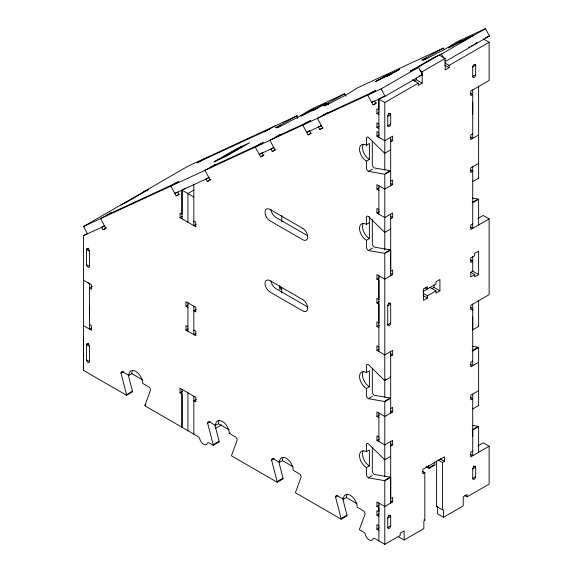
<?xml version="1.0" encoding="UTF-8"?>
<svg xmlns="http://www.w3.org/2000/svg" width="573" height="573" viewBox="0 0 573 573"><rect width="100%" height="100%" fill="white"/><g stroke="black" fill="none" stroke-linecap="round" stroke-linejoin="round"><path stroke-width="0.86" d="M128.273 375.064L132.427 391.18A2.786 1.604 60 0 1 132.513 391.882L126.604 395.291L83.572 370.445L83.572 235.646L86.53 233.942M89.481 315.451L89.481 306.362M182.013 389.389L182.013 427.279L182.013 393.938L180.044 392.799L180.044 388.25L195.794 397.347L195.794 401.895L193.824 400.756L196.217 399.374M378.882 128.574L376.912 127.442L376.912 122.894L378.882 124.033M378.882 351.5L378.882 275.72M378.882 137.291L378.882 99.108L383.444 96.472M470.512 93.198L472.725 94.481L470.755 95.612L470.755 91.071L489.134 80.456L489.134 42.273L449.103 65.386L449.103 67.664L445.164 69.935L445.164 58.453L422.194 71.718L422.194 83.192L418.254 85.47L418.254 83.192L384.791 102.517L384.791 169.809M390.693 496.641L390.693 477.402L384.791 480.811L384.791 544.35L374.728 538.541A2.786 1.604 60 0 0 372.873 538.985A5.565 3.216 60 0 1 369.162 539.873A5.565 3.216 60 0 1 365.452 534.702A2.786 1.604 60 0 0 363.597 532.116L359.443 529.717A2.793 1.612 60 0 1 359.522 529.115L365.073 514.024A2.786 1.604 60 0 0 363.461 510.858L357.194 507.198A9.748 5.623 60 0 0 350.304 495.265A9.748 5.623 60 0 0 343.413 499.248L337.504 495.831A2.786 1.604 60 0 0 335.542 496.97L341.085 518.465A2.779 1.604 60 0 1 341.164 519.167L347.073 515.757A2.779 1.604 60 0 0 346.987 515.055L342.539 497.801M390.693 275.72L390.693 250.072L384.791 253.481L384.791 397.139M472.725 436.454L472.725 430.044L478.634 426.634L478.634 452.283M478.634 300.732L478.634 326.381L472.725 329.79L472.725 316.962M472.725 310.552L472.725 304.141M472.725 114.156L472.725 102.044M372.321 141.073L372.321 164.537A2.786 1.604 60 0 0 374.291 167.946L390.134 170.69A2.779 1.604 60 0 1 390.693 170.919L384.791 174.328A2.779 1.604 60 0 0 384.225 174.099L368.382 171.356A2.786 1.604 60 0 1 366.412 167.946L366.412 161.128A9.748 5.623 60 0 1 359.522 149.195A9.748 5.623 60 0 1 366.412 145.213L366.448 138A2.786 1.604 60 0 1 368.382 137.255L384.225 152.805A2.801 1.612 60 0 0 384.791 153.227L390.693 149.818M384.791 253.481A2.786 1.604 60 0 0 384.225 253.252L368.382 250.508A2.786 1.604 60 0 1 366.412 247.099L366.412 240.28A9.748 5.623 60 0 1 359.522 228.341A9.748 5.623 60 0 1 366.412 224.365L366.448 217.153A2.786 1.604 60 0 1 368.382 216.408L384.225 231.958A2.786 1.604 60 0 0 384.791 232.38L390.693 228.971M372.321 368.396L372.321 391.868A2.786 1.604 60 0 0 374.291 395.277L390.134 398.02A2.779 1.604 60 0 1 390.693 398.249L384.791 401.659A2.779 1.604 60 0 0 384.225 401.429L368.382 398.686A2.786 1.604 60 0 1 366.412 395.277L366.412 388.458A9.748 5.623 60 0 1 359.522 376.525A9.748 5.623 60 0 1 366.412 372.543L366.448 365.33A2.786 1.604 60 0 1 368.382 364.586L384.225 380.135A2.793 1.612 60 0 0 384.791 380.558L390.693 377.149A2.793 1.612 60 0 1 390.134 376.726M384.791 480.811A2.779 1.604 60 0 0 384.225 480.582L368.382 477.839A2.786 1.604 60 0 1 366.412 474.43L366.412 467.611A9.748 5.623 60 0 1 359.522 455.671A9.748 5.623 60 0 1 366.412 451.696L366.448 444.483A2.786 1.604 60 0 1 368.382 443.738L384.225 459.288A2.793 1.612 60 0 0 384.791 459.711L390.693 456.301M214.932 425.094L219.087 441.21A2.779 1.604 60 0 1 219.173 441.912L213.263 445.321L209.109 442.922A2.786 1.604 60 0 0 207.254 443.366A5.565 3.216 60 0 1 203.544 444.254A5.565 3.216 60 0 1 199.834 439.083A2.786 1.604 60 0 0 197.979 436.497L144.883 405.842A2.786 1.604 60 0 1 144.969 405.24L150.513 390.149A2.786 1.604 60 0 0 148.901 386.983L142.634 383.33A9.748 5.623 60 0 0 135.744 371.39A9.748 5.623 60 0 0 128.853 375.372L122.951 371.963A2.786 1.604 60 0 0 120.982 373.095L126.526 394.589A2.786 1.604 60 0 1 126.604 395.291M87.526 233.82L83.572 226.471L187.915 166.227L297.086 115.753L297.745 116.978M204.984 158.334L197.112 162.882L202.004 160.39M109.472 213.815L111.441 212.676L100.64 218.578L105.912 228.376L102.99 229.73L101.672 227.28L104.766 225.497M173.827 184.062L178.726 181.569L170.847 186.118L176.119 195.916L179.041 194.562L177.723 192.113M266.359 130.637L264.389 131.776L275.19 125.874M219.416 159.33L242.386 146.072M213.815 165.568L215.785 164.437L204.984 170.331L210.255 180.137L207.326 181.483L206.008 179.034L209.102 177.25M102.99 229.73L106.499 227.703M305.882 113.576L300.983 116.061L313.753 109.028L311.784 110.166M314.656 109.515L312.693 110.653L325.457 103.613L320.565 106.105M258.251 145.026L263.15 142.534L255.272 147.082L260.543 156.88L263.473 155.527L262.155 153.077M176.95 192.227L174.801 193.466L208.937 177.687M185.523 188.102L182.013 190.136L182.013 214.295L180.044 213.163L180.044 217.711L195.794 226.801L195.794 222.252L193.824 221.121M278.736 135.557L280.706 134.419L269.904 140.321L275.176 150.119L272.247 151.473L270.929 149.023L273.744 147.397M176.119 195.916L179.213 194.132M380.214 79.203L375.315 81.695L388.086 74.662L386.116 75.794M88.743 248.202L86.53 249.477L86.53 264.633A2.091 1.203 60 0 0 88.006 267.19A2.091 1.203 60 0 0 89.481 266.338L89.481 251.182A2.091 1.203 60 0 0 88.006 248.625A2.091 1.203 60 0 0 86.53 249.477L89.481 251.182M305.781 123.052L310.673 120.559L302.802 125.107L308.073 134.906L310.996 133.552L309.678 131.102M388.988 75.149L387.019 76.281L399.789 69.247L394.897 71.74M207.326 181.483L210.843 179.456M326.266 113.583L328.229 112.444L317.428 118.346L322.699 128.144L319.777 129.498L318.459 127.048L320.844 125.666M194.003 190.028L187.915 193.545L187.915 222.252M262.09 152.776L259.225 154.431L273.858 147.669M370.702 93.034L375.594 90.548L367.723 95.089L372.987 104.895L375.917 103.541L374.599 101.092M453.365 45.382L448.466 47.874L461.236 40.833L459.267 41.972M260.543 156.88L264.06 154.853M462.139 41.328L460.176 42.459L472.94 35.426L468.048 37.911M272.247 151.473L275.341 149.682M416.292 68.309L439.255 55.044L445.164 58.453M83.572 226.471L381.131 88.894L418.541 67.299L422.487 74.648L385.085 96.243L371.669 102.445L373.818 101.199M418.541 67.299L410.247 71.131L433.217 57.866L441.504 54.034L485.474 28.65L489.428 35.999L445.457 61.383L444.798 60.158M309.613 130.802L306.756 132.456L321.381 125.695M308.073 134.906L311.16 133.122M319.777 129.498L322.871 127.707M468.564 47.58L470.082 46.707M471.593 45.833L473.112 44.959M474.623 44.085L476.894 42.774L475.432 43.448M414.322 80.922L416.292 79.783L422.194 83.192M372.987 104.895L376.504 102.861M180.044 217.711L182.429 216.329M384.791 102.517L378.882 99.108L378.882 110.009L376.912 108.877L376.912 113.425L379.305 112.043M195.973 224.423L193.824 225.662L193.824 184.671M92.296 286.55L89.481 288.176L91.451 289.308L91.451 284.767L83.572 280.218M475.676 65.179L472.725 66.883L472.725 76.567A2.091 1.203 -60 0 0 474.2 77.419A2.091 1.203 -60 0 0 475.676 74.862L475.676 65.179L474.329 64.398M387.742 116.262L390.693 114.557L388.48 113.175M376.912 127.442L379.305 126.06M472.725 76.359L475.676 74.655M378.882 132.743L376.912 131.611L376.912 136.152L379.305 134.777M366.412 145.213L369.37 143.508L369.37 159.423L366.412 161.128M390.693 141.839L392.663 140.7L392.663 136.152L384.791 140.7L376.912 136.152M91.63 327.856L89.481 329.095L89.481 283.628L87.511 282.489M368.382 171.356L372.321 169.085M88.743 343.399L86.53 344.681L86.53 359.837A2.091 1.203 60 0 0 88.006 362.394A2.091 1.203 60 0 0 89.481 361.542L89.481 346.386A2.091 1.203 60 0 0 88.006 343.829A2.091 1.203 60 0 0 86.53 344.681L89.481 346.386M385.214 173.533L390.134 170.69M390.693 181.19L392.663 180.051L392.663 184.599L384.791 189.147L376.912 184.599L376.912 189.147L379.305 187.765M472.725 133.831L470.755 134.97L470.755 139.511L478.634 134.97M196.038 309.492L193.824 310.767L195.794 311.905L195.794 307.357L185.946 301.677L185.946 306.226L188.159 304.943M378.882 209.603L376.912 208.472L376.912 213.02L379.305 211.638M366.412 224.365L369.37 222.661M187.915 326.682L185.946 325.55L185.946 330.091L188.159 328.816M478.634 163.384L470.755 167.932L470.755 172.48L472.725 171.341L470.512 170.059M120.982 373.095L123.603 371.583M390.693 218.7L392.663 217.561L392.663 213.02L384.791 217.561L376.912 213.02M195.973 333.4L193.824 334.639L193.824 306.226M128.853 375.372L131.804 373.668A9.748 5.63 60 0 1 132.578 370.452M281.758 292.846L281.758 288.42L279.789 289.551L279.789 285.762M366.412 240.28L369.37 238.576L369.37 216.694M478.634 86.523L478.634 178.196L472.725 181.612A2.801 1.619 60 0 1 472.439 181.419M368.382 250.508L372.321 248.238M127.507 394.023L132.427 391.18M385.214 252.686L390.134 249.842A2.786 1.604 60 0 1 390.693 250.072M472.159 202.484L477.087 199.64M478.634 224.953L478.634 199.304L472.725 202.713A2.786 1.604 60 0 0 472.439 202.57M144.969 405.24L145.95 404.674M477.868 218.571L483.225 215.477L489.134 218.893L489.134 294.665L470.755 305.273L470.755 309.821L472.725 308.682L472.725 365.71L470.576 364.464M180.044 392.799L182.429 391.416M390.693 214.152L390.693 271.172L392.663 270.041L392.663 274.582L384.791 279.13L376.912 274.589L376.912 279.13L379.305 277.755M472.725 223.814L470.755 224.953L470.755 229.501L489.134 218.893M376.912 279.13L378.882 280.269L378.882 299.593L376.912 298.454L376.912 303.002L379.305 301.62M387.742 305.846L390.693 304.141A2.091 1.203 -60.4 0 0 389.225 303.282A2.091 1.203 -60.4 0 0 387.749 305.839L387.742 324.791A2.091 1.21 -59.6 0 0 389.225 325.636A2.091 1.21 -59.6 0 0 390.707 323.079L390.693 304.141L388.551 302.895M422.974 291.564L435.989 284.05L435.989 281.773L439.928 279.502L439.928 290.869L435.989 293.14L435.989 290.869L430.087 287.46M432.056 288.599L434.019 287.46L439.928 290.869M423.032 293.24L427.458 295.797L435.989 290.869M213.263 445.321A2.779 1.604 60 0 0 213.185 444.627L207.634 423.125L210.262 421.613M376.912 303.002L378.882 304.141L378.882 323.079L376.912 321.947L376.912 326.495L379.305 325.113M427.458 295.797L427.458 298.067L423.519 300.338L423.519 288.971L427.458 286.701L427.458 288.971L425.245 287.696M387.742 324.791L390.693 323.079M478.634 274.589L474.695 276.859L474.695 274.589L470.755 276.859L470.755 272.311L472.725 271.179L478.634 274.589L478.634 251.096L474.695 253.366L474.695 255.644L470.755 257.914L470.755 262.463L472.725 261.324L470.512 260.049M207.634 423.125A2.786 1.604 60 0 1 209.603 421.993L215.512 425.402L218.463 423.698A9.748 5.623 60 0 1 219.294 420.389M215.455 428.425L221.515 424.93M215.512 425.402A9.748 5.63 60 0 1 222.403 421.42A9.748 5.63 60 0 1 229.293 433.36L230.274 432.787M214.166 444.054L219.087 441.21M378.882 346.952L376.912 345.813L376.912 350.361L379.305 348.978M390.693 356.048L392.663 354.909L392.663 350.361L384.791 354.909L376.912 350.361M366.412 372.543L369.37 370.838L369.37 386.754L366.412 388.458M384.225 380.135L386.338 378.918M368.382 398.686L372.321 396.416M278.879 462.01L283.041 478.133A2.779 1.604 60 0 1 283.119 478.835L277.217 482.244A2.779 1.604 60 0 0 277.131 481.542L271.588 460.047L274.209 458.536M385.214 400.864L390.134 398.02M472.159 350.662L477.087 347.818M271.588 460.047A2.786 1.604 60 0 1 273.557 458.916L279.459 462.325L282.417 460.62A9.748 5.623 60 0 1 283.248 457.311M472.439 408.75A2.801 1.619 60 0 0 472.725 408.936L478.634 405.526L478.634 347.482L472.725 350.891A2.779 1.604 60 0 0 472.439 350.748M390.693 408.52L392.663 407.382L392.663 411.93L384.791 416.478L376.912 411.93L376.912 416.478L379.305 415.096M472.725 361.162L470.755 362.301L470.755 366.842L478.634 362.301M278.12 480.976L283.041 478.133M378.882 436.934L376.912 435.802L376.912 440.343L379.305 438.968M366.412 451.696L369.37 449.991L369.37 465.906L366.412 467.611M478.634 390.714L470.755 395.263L470.755 399.804L472.725 398.672L470.512 397.39M390.693 446.03L392.663 444.892L392.663 440.343L384.791 444.892L376.912 440.343M368.382 477.839L372.321 475.569M335.542 496.97L337.504 495.831M343.413 499.248L346.364 497.536A9.748 5.623 60 0 1 347.195 494.234M385.214 480.016L390.134 477.173A2.779 1.604 60 0 1 390.693 477.402M472.159 429.814L477.087 426.971M342.067 517.899L346.987 515.055M434.334 461.981L434.928 464.288A2.772 1.604 60 0 1 435.007 464.982L429.105 468.392A2.772 1.604 60 0 0 429.019 467.697L433.94 464.853M398.242 536.586L404.151 539.995L423.834 528.628L423.834 521.81A1.39 0.802 -60 0 1 424.822 520.105L424.822 472.739L422.853 473.878L422.853 469.33L444.505 456.831L444.505 461.372L442.535 462.511L438.109 459.954M477.868 445.901L483.225 442.807L489.134 446.217L489.134 484.106L467.145 496.798L464.932 495.523M390.693 498.503L392.663 497.371L392.663 501.912L384.791 506.46L376.912 501.912L376.912 506.46L379.305 505.078M472.725 451.144L470.755 452.283L470.755 456.831L489.134 446.217M376.912 506.46L378.882 507.599L378.882 511.768L376.912 510.629L376.912 515.177L379.305 513.795M387.742 518.021L390.693 516.316L390.693 525.785A2.091 1.203 -60 0 1 389.217 528.342A2.091 1.203 -60 0 1 387.742 527.489L387.742 518.021A2.091 1.203 -60 0 1 389.217 515.464A2.091 1.203 -60 0 1 390.693 516.316L388.544 515.07M472.725 468.95L475.676 467.246L475.676 476.722A2.091 1.203 -60 0 1 474.2 479.279A2.091 1.203 -60 0 1 472.725 478.426L472.725 468.95A2.091 1.203 -60 0 1 474.2 466.393A2.091 1.203 -60 0 1 475.676 467.246L473.47 465.971M378.903 525.799L376.912 524.646L376.912 529.194L379.305 527.812M387.742 527.489L390.693 525.785M472.725 478.426L475.676 476.722M384.791 544.35L400.212 535.447L400.212 533.177L404.151 530.899L404.151 539.995M437.6 506.819A1.39 0.802 -60 0 1 437.614 507.033L437.614 513.852L443.523 517.261L463.213 505.895L463.213 496.798L467.145 494.528L467.145 496.798M297.086 115.753L275.534 127.765L280.376 125.587A9.748 0.415 -28.3 0 0 278.607 127.199A9.748 0.415 -28.3 0 0 290.618 120.86L298.06 117.229L310.666 109.472L344.609 93.779L345.927 96.228M344.609 93.779L323.057 105.79L327.906 103.613L328.565 104.838M444.046 49.335L443.387 48.111L421.814 60.158L426.684 57.945A9.748 0.415 -28.3 0 0 424.922 59.556A9.748 0.415 -28.3 0 0 436.934 53.203L444.362 49.586L456.968 41.829L485.474 28.65M443.387 48.111L358.189 87.497L345.583 95.254L338.149 98.878A9.748 0.415 -28.3 0 1 326.13 105.224A9.748 0.415 -28.3 0 1 327.906 103.613M199.082 161.744L269.281 129.283M308.861 111.513L323.494 104.752M383.194 77.147L397.82 70.386M456.344 43.326L470.977 36.565M302.952 114.922L317.585 108.161M377.285 80.557L391.918 73.795M450.435 46.735L465.068 39.974M143.952 191.611L148.83 189.355L125.859 202.62L120.982 204.876M485.467 37.832L489.428 35.999M106.549 215.169L176.756 182.708M210.893 166.922L261.181 143.673M275.814 136.911L308.704 121.698M323.337 114.937L373.625 91.68M419.035 76.245L422.487 74.648M83.572 235.646L104.594 225.927M472.345 198.079L478.068 199.075A2.786 1.604 60 0 1 478.634 199.304M390.134 249.842L374.291 247.099A2.786 1.604 60 0 1 372.321 243.69L372.321 219.352M472.345 346.264L478.068 347.252A2.779 1.604 60 0 1 478.634 347.482M472.345 425.41L478.068 426.405A2.779 1.604 60 0 1 478.634 426.634M390.134 477.173L374.291 474.43A2.786 1.604 60 0 1 372.321 471.02L372.321 447.549M483.225 38.864L489.134 42.273M444.669 62.829L449.103 65.386M444.669 65.107L449.103 67.664M419.98 70.436L422.194 71.718M412.352 79.783L418.254 83.192M470.576 137.14L472.725 138.38L472.725 89.932M376.912 113.425L378.882 114.557M390.449 139.425L392.663 140.7M470.576 227.123L472.725 228.362L472.725 166.793M390.449 183.324L392.663 184.599M376.912 189.147L378.882 190.286M390.449 216.286L392.663 217.561M471.006 272.454L474.695 274.589M470.512 307.407L472.725 308.682M390.27 273.206L392.663 274.582M423.032 295.51L427.458 298.067M307.902 235.875L275.857 217.375A6.962 4.018 60 0 1 270.972 209.611M193.824 196.954L182.013 190.136L182.013 218.843M376.912 326.495L378.882 327.627M279.545 287.137L281.758 288.42M390.27 353.527L392.663 354.909M307.902 307.107L275.857 288.606A6.962 4.018 60 0 1 270.972 280.842M470.576 454.453L472.725 455.693L472.725 394.124M390.449 410.655L392.663 411.93M185.946 306.226L187.915 307.357M376.912 416.478L378.882 417.617M440.078 458.815L444.505 461.372M86.53 264.633L89.481 266.338M193.824 330.091L195.794 331.23L195.794 335.778L185.946 330.091M390.449 443.617L392.663 444.892M426.004 466.608L429.105 468.392M422.602 471.464L424.822 472.739M436.633 460.893L436.633 506.46L442.535 509.87A1.39 0.802 -60 0 1 443.523 510.443L443.523 517.261M89.481 324.547L91.451 325.686L91.451 330.227L83.572 325.686M424.084 519.675L424.822 520.105M390.449 500.637L392.663 501.912M131.804 373.668L142.527 379.856M218.463 423.698L229.186 429.886M282.417 460.62L293.132 466.809M346.364 497.536L357.086 503.724M376.912 515.177L378.903 516.323M86.53 359.837L89.481 361.542M376.912 529.194L378.882 530.333M277.217 482.244L231.542 455.872A2.801 1.619 60 0 1 231.621 455.27L237.165 440.179A2.786 1.604 60 0 0 235.56 437.013L229.293 433.36M341.164 519.167L295.489 492.794A2.793 1.612 60 0 1 295.575 492.193L301.119 477.101A2.786 1.604 60 0 0 299.507 473.935L293.24 470.283A9.748 5.623 60 0 0 286.35 458.343A9.748 5.623 60 0 0 279.459 462.325M441.504 54.034L443.767 58.238M381.131 88.894L385.085 96.243M297.115 117.329L297.774 118.554M428.425 465.391L429.019 467.697M472.725 256.317L472.725 271.638M442.535 462.511L442.535 509.87M434.019 284.838L434.019 287.46M416.292 78.021L416.292 79.783M390.693 137.291L390.693 185.738M390.693 351.5L390.693 413.069M390.693 441.482L390.693 503.051M384.791 174.328L384.791 249.978M384.791 401.659L384.791 476.27M378.882 185.738L378.882 214.152M378.882 413.069L378.882 441.482M378.882 503.051L378.882 540.941M281.758 215.484L281.758 221.687M193.824 396.208L193.824 434.098M187.915 302.816L187.915 331.23M187.915 392.799L187.915 430.688M83.572 336.874L83.572 370.445M369.37 238.576A9.748 5.63 60 0 1 363.246 223.427M369.37 465.906A9.748 5.623 60 0 1 363.06 451.109M369.37 386.754A9.748 5.63 60 0 1 363.06 371.956M369.37 159.423A9.748 5.623 60 0 1 363.06 144.625M478.634 178.196A2.801 1.619 60 0 1 478.204 177.902M478.634 326.381A2.793 1.612 60 0 1 478.204 326.08M472.725 329.79A2.793 1.612 60 0 1 472.439 329.597M478.634 405.526A2.801 1.619 60 0 1 478.204 405.233M472.439 429.9A2.779 1.604 60 0 1 472.725 430.044M390.693 123.926A2.091 1.203 -60 0 1 389.217 126.483A2.091 1.203 -60 0 1 387.742 125.63M472.725 67.098A2.091 1.203 -60 0 1 474.2 64.541A2.091 1.203 -60 0 1 475.676 65.394M436.633 506.46A1.39 0.802 -60 0 1 437.45 506.496M217.797 159.652L213.858 161.93L226.786 155.956L249.756 142.691L236.828 148.672L217.797 159.652M390.693 124.033L387.742 125.738L387.742 116.161A2.091 1.203 -60 0 1 389.217 113.604A2.091 1.203 -60 0 1 390.693 114.457L390.693 124.033M302.759 228.362L269.947 209.417A6.962 4.018 60 0 0 265.027 212.261A6.962 4.018 60 0 0 269.947 220.784L302.759 239.729A6.962 4.018 60 0 0 307.68 236.885A6.962 4.018 60 0 0 302.759 228.362M302.759 299.593L269.947 280.648A6.962 4.018 60 0 0 265.027 283.492A6.962 4.018 60 0 0 269.947 292.015L302.759 310.96A6.962 4.018 60 0 0 307.68 308.116A6.962 4.018 60 0 0 302.759 299.593"/></g></svg>
